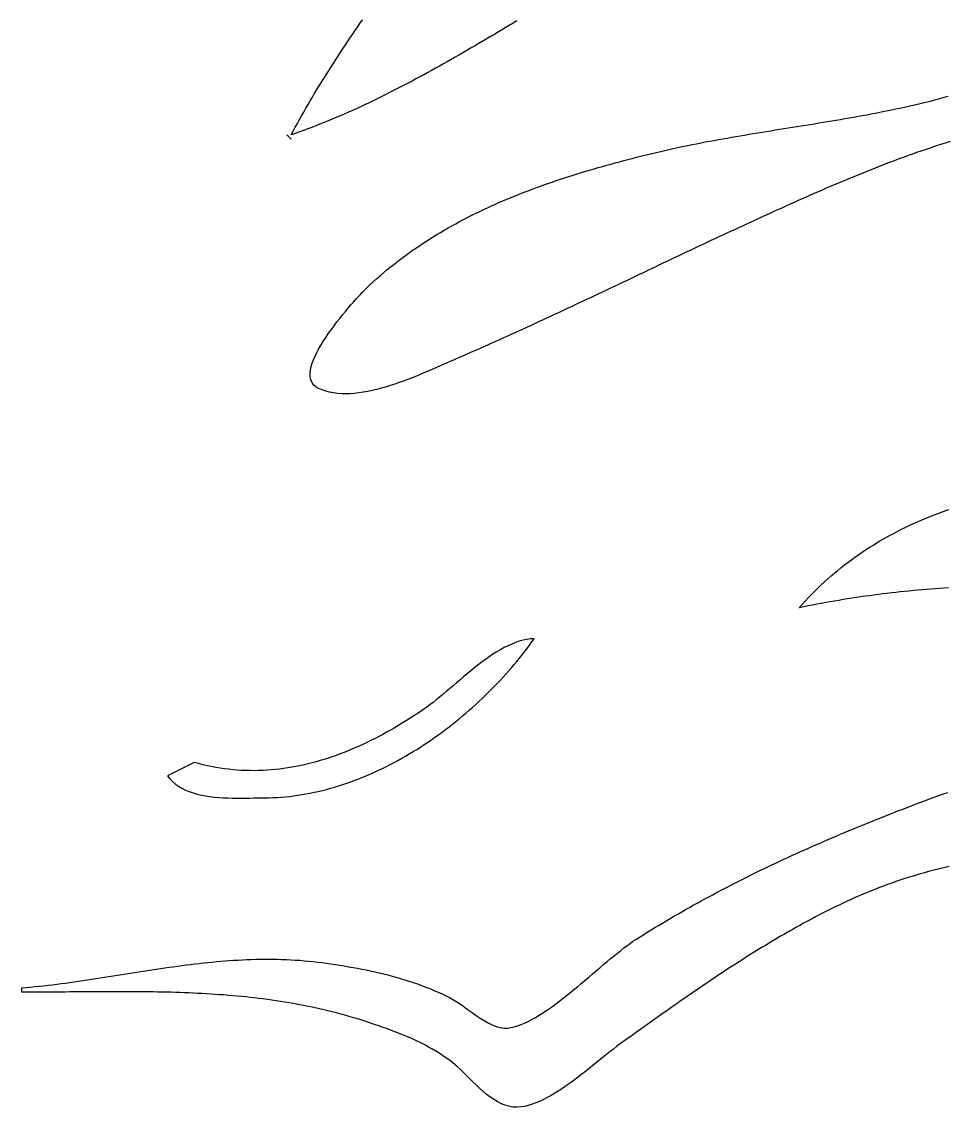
# Model space of a CAD drawing. Extents: x 0 to 3997, y 0 to 1531.
# Drawn here: x 3386 to 3595.5, y 854 to 1099.6 of the extents above; entities that cross this region are included whole.
import ezdxf

# ---------------------------------------------------------------- set-up
doc = ezdxf.new("R2010")
doc.units = 0
doc.layers.add('C159', color=159, linetype='CONTINUOUS')
doc.layers.add('C7', color=7, linetype='CONTINUOUS')

msp = doc.modelspace()

# ---------------------------------------------------------------- linework, layer by layer
at = {"layer": 'C159'}
for points in [[(3498.0725, 1099.7529), (3497.2021, 1099.2345), (3496.3313, 1098.7163), (3495.4601, 1098.1984), (3494.5884, 1097.6808), (3493.7162, 1097.1637), (3492.8435, 1096.6473), (3491.9703, 1096.1316), (3491.0965, 1095.6167), (3490.222, 1095.1029), (3489.347, 1094.5901), (3488.4712, 1094.0786), (3487.5948, 1093.5685), (3486.7177, 1093.0598), (3485.8398, 1092.5527), (3484.9612, 1092.0473), (3484.0818, 1091.5438), (3483.2015, 1091.0423), (3482.3204, 1090.5429), (3481.4384, 1090.0456), (3480.5555, 1089.5507), (3479.6717, 1089.0583), (3478.7869, 1088.5684), (3477.9011, 1088.0813), (3477.0144, 1087.5969), (3476.1265, 1087.1155), (3475.2376, 1086.6372), (3474.3476, 1086.1621), (3473.4565, 1085.6903), (3472.5642, 1085.2219), (3471.6707, 1084.7571), (3470.776, 1084.296), (3469.8801, 1083.8386), (3468.9829, 1083.3852), (3468.0845, 1082.9359), (3467.1847, 1082.4907), (3466.2835, 1082.0498), (3465.381, 1081.6134), (3464.4771, 1081.1814), (3463.5718, 1080.7542), (3462.665, 1080.3317), (3461.7567, 1079.9141), (3460.8469, 1079.5016), (3459.9356, 1079.0942), (3459.0227, 1078.692), (3458.1082, 1078.2953), (3457.1921, 1077.9041), (3456.2743, 1077.5185), (3455.3549, 1077.1387), (3454.4337, 1076.7648), (3453.5109, 1076.3969), (3452.5862, 1076.0351), (3451.6598, 1075.6795), (3450.7316, 1075.3304), (3449.8015, 1074.9877), (3448.8696, 1074.6517), (3447.9357, 1074.3224), (3447, 1074), (3447.461, 1074.8611), (3447.9265, 1075.7206), (3448.3963, 1076.5786), (3448.8704, 1077.4349), (3449.3488, 1078.2896), (3449.8313, 1079.1427), (3450.3181, 1079.9943), (3450.809, 1080.8443), (3451.304, 1081.6927), (3451.803, 1082.5395), (3452.306, 1083.3848), (3452.813, 1084.2286), (3453.3239, 1085.0708), (3453.8387, 1085.9115), (3454.3572, 1086.7507), (3454.8796, 1087.5883), (3455.4057, 1088.4245), (3455.9356, 1089.2591), (3456.469, 1090.0923), (3457.0061, 1090.9239), (3457.5468, 1091.7541), (3458.0909, 1092.5829), (3458.6386, 1093.4101), (3459.1897, 1094.2359), (3459.7442, 1095.0603), (3460.302, 1095.8832), (3460.8632, 1096.7047), (3461.4276, 1097.5247), (3461.9952, 1098.3433), (3462.566, 1099.1606), (3463.14, 1099.9764)], [(3464.1696, 1039.4235), (3464.9, 1040.1137), (3465.6372, 1040.7938), (3466.3811, 1041.4639), (3467.1316, 1042.124), (3467.8886, 1042.7744), (3468.6519, 1043.4151), (3469.4215, 1044.0461), (3470.1973, 1044.6677), (3470.9792, 1045.2799), (3471.767, 1045.8828), (3472.5607, 1046.4766), (3473.3602, 1047.0613), (3474.1653, 1047.6371), (3474.976, 1048.204), (3475.7922, 1048.7621), (3476.6137, 1049.3117), (3477.4404, 1049.8527), (3478.2723, 1050.3853), (3479.1093, 1050.9096), (3479.9511, 1051.4258), (3480.7979, 1051.9338), (3481.6493, 1052.4338), (3482.5054, 1052.926), (3483.3661, 1053.4103), (3484.2312, 1053.8871), (3485.1006, 1054.3562), (3485.9742, 1054.8179), (3486.8519, 1055.2723), (3487.7337, 1055.7195), (3488.6194, 1056.1595), (3489.5089, 1056.5925), (3490.4021, 1057.0186), (3491.299, 1057.4378), (3492.1993, 1057.8504), (3493.103, 1058.2564), (3494.0101, 1058.6559), (3494.9204, 1059.0491), (3495.8337, 1059.4359), (3496.7501, 1059.8166), (3497.6693, 1060.1913), (3498.5913, 1060.56), (3499.5161, 1060.9229), (3500.4434, 1061.28), (3501.3732, 1061.6315), (3502.3054, 1061.9775), (3503.2398, 1062.3181), (3504.1764, 1062.6533), (3505.1152, 1062.9834), (3506.0558, 1063.3084), (3506.9984, 1063.6284), (3507.9427, 1063.9436), (3508.8887, 1064.2539), (3509.8362, 1064.5597), (3510.7852, 1064.8608), (3511.7356, 1065.1575), (3512.6872, 1065.4499), (3513.64, 1065.7381), (3514.5938, 1066.0221), (3515.5485, 1066.3021), (3516.5041, 1066.5782), (3517.4605, 1066.8505), (3518.4175, 1067.1191), (3519.375, 1067.3841), (3520.3329, 1067.6457), (3521.2912, 1067.9039), (3522.2498, 1068.1588), (3523.2084, 1068.4105), (3524.1671, 1068.6592), (3525.1257, 1068.905), (3526.0841, 1069.1479), (3527.0422, 1069.3881), (3528, 1069.6257), (3528.9748, 1069.8636), (3529.9505, 1070.0965), (3530.927, 1070.3246), (3531.9045, 1070.5481), (3532.8827, 1070.767), (3533.8617, 1070.9817), (3534.8415, 1071.1921), (3535.822, 1071.3985), (3536.8032, 1071.6011), (3537.7851, 1071.8), (3538.7676, 1071.9953), (3539.7507, 1072.1873), (3540.7344, 1072.376), (3541.7186, 1072.5617), (3542.7033, 1072.7444), (3543.6886, 1072.9244), (3544.6743, 1073.1019), (3545.6604, 1073.2769), (3546.6469, 1073.4497), (3547.6338, 1073.6203), (3548.621, 1073.789), (3549.6086, 1073.9559), (3550.5964, 1074.1212), (3551.5845, 1074.2851), (3552.5728, 1074.4476), (3553.5613, 1074.609), (3554.5499, 1074.7694), (3555.5387, 1074.929), (3556.5276, 1075.0879), (3557.5166, 1075.2463), (3558.5056, 1075.4044), (3559.4946, 1075.5623), (3560.4836, 1075.7201), (3561.4726, 1075.8781), (3562.4615, 1076.0364), (3563.4503, 1076.1951), (3564.4389, 1076.3544), (3565.4274, 1076.5146), (3566.4157, 1076.6756), (3567.4038, 1076.8377), (3568.3916, 1077.0011), (3569.3791, 1077.1659), (3570.3663, 1077.3323), (3571.3532, 1077.5004), (3572.3398, 1077.6704), (3573.3259, 1077.8424), (3574.3116, 1078.0167), (3575.2968, 1078.1933), (3576.2815, 1078.3724), (3577.2657, 1078.5542), (3578.2494, 1078.7389), (3579.2325, 1078.9266), (3580.215, 1079.1175), (3581.1968, 1079.3116), (3582.178, 1079.5093), (3583.1585, 1079.7106), (3584.1383, 1079.9157), (3585.1173, 1080.1248), (3586.0955, 1080.338), (3587.0729, 1080.5555), (3588.0495, 1080.7775), (3589.0252, 1081.004), (3590, 1081.2354)], [(3590, 1081.2353), (3590.9604, 1081.4709), (3591.9182, 1081.716), (3592.8735, 1081.97), (3593.8267, 1082.232), (3594.7777, 1082.5016), (3595.7267, 1082.778)], [(3596.1762, 1072.4794), (3595.2201, 1072.1805), (3594.2652, 1071.8768), (3593.3114, 1071.5684), (3592.359, 1071.2556), (3591.4077, 1070.9383), (3590.4577, 1070.6167), (3589.5091, 1070.2909), (3588.5617, 1069.961), (3587.6157, 1069.6272), (3586.671, 1069.2895), (3585.7278, 1068.948), (3584.7859, 1068.6029), (3583.8455, 1068.2543), (3582.9065, 1067.9023), (3581.969, 1067.5469), (3581.033, 1067.1884), (3580.0985, 1066.8267), (3579.1655, 1066.4621), (3578.2341, 1066.0947), (3577.3043, 1065.7244), (3576.376, 1065.3516), (3575.4494, 1064.9762), (3574.5245, 1064.5984), (3573.6012, 1064.2183), (3572.6796, 1063.8359), (3571.7597, 1063.4515), (3570.8416, 1063.0652), (3569.9252, 1062.6769), (3569.0106, 1062.2869), (3568.0978, 1061.8953), (3567.1868, 1061.5021), (3566.2777, 1061.1075), (3565.3704, 1060.7116), (3564.465, 1060.3145), (3563.5615, 1059.9163), (3562.66, 1059.5171), (3561.7604, 1059.1171), (3560.8627, 1058.7163), (3559.9671, 1058.3149), (3559.0735, 1057.9129), (3558.1819, 1057.5105), (3557.2924, 1057.1078), (3556.405, 1056.7049), (3555.5197, 1056.3019), (3554.6365, 1055.8989), (3553.7555, 1055.4961), (3552.8766, 1055.0935), (3552, 1054.6913)], [(3552, 1054.6912), (3551.0893, 1054.2725), (3550.1792, 1053.8532), (3549.2695, 1053.4332), (3548.3603, 1053.0125), (3547.4516, 1052.5912), (3546.5432, 1052.1692), (3545.6353, 1051.7467), (3544.7278, 1051.3236), (3543.8206, 1050.9), (3542.9138, 1050.4759), (3542.0073, 1050.0513), (3541.1012, 1049.6262), (3540.1953, 1049.2007), (3539.2898, 1048.7749), (3538.3845, 1048.3486), (3537.4794, 1047.922), (3536.5746, 1047.4952), (3535.6701, 1047.068), (3534.7657, 1046.6405), (3533.8615, 1046.2128), (3532.9575, 1045.7849), (3532.0536, 1045.3569), (3531.1499, 1044.9286), (3530.2463, 1044.5003), (3529.3428, 1044.0718), (3528.4394, 1043.6433), (3527.536, 1043.2147), (3526.6327, 1042.7861), (3525.7294, 1042.3576), (3524.8262, 1041.929), (3523.9229, 1041.5005), (3523.0196, 1041.0721), (3522.1163, 1040.6438), (3521.213, 1040.2157), (3520.3095, 1039.7877), (3519.406, 1039.3599), (3518.5024, 1038.9324), (3517.5987, 1038.5051), (3516.6948, 1038.078), (3515.7907, 1037.6513), (3514.8865, 1037.2249), (3513.9822, 1036.7989), (3513.0776, 1036.3732), (3512.1727, 1035.948), (3511.2677, 1035.5232), (3510.3624, 1035.0989), (3509.4568, 1034.675), (3508.5509, 1034.2517), (3507.6448, 1033.8289), (3506.7383, 1033.4067), (3505.8314, 1032.9851), (3504.9242, 1032.5642), (3504.0166, 1032.1438), (3503.1087, 1031.7242), (3502.2003, 1031.3053), (3501.2915, 1030.8871), (3500.3823, 1030.4696), (3499.4725, 1030.053), (3498.5624, 1029.6372), (3497.6517, 1029.2222), (3496.7405, 1028.8081), (3495.8288, 1028.3949), (3494.9165, 1027.9826), (3494.0037, 1027.5712), (3493.0903, 1027.1609), (3492.1763, 1026.7515), (3491.2617, 1026.3432), (3490.3465, 1025.9359), (3489.4306, 1025.5297), (3488.5141, 1025.1246), (3487.5969, 1024.7207), (3486.6789, 1024.3179), (3485.7603, 1023.9163), (3484.8409, 1023.516), (3483.9208, 1023.1169), (3483, 1022.7191), (3482.267, 1022.4008), (3481.5006, 1022.0646), (3480.7026, 1021.7131), (3479.8753, 1021.349), (3479.0206, 1020.9747), (3478.1407, 1020.593), (3477.2376, 1020.2065), (3476.3134, 1019.8177), (3475.3702, 1019.4293), (3474.41, 1019.0439), (3473.4349, 1018.664), (3472.447, 1018.2924), (3471.4484, 1017.9316), (3470.4411, 1017.5842), (3469.4272, 1017.2529), (3468.4088, 1016.9402), (3467.388, 1016.6487), (3466.3667, 1016.3811), (3465.3472, 1016.14), (3464.3315, 1015.928), (3463.3216, 1015.7477), (3462.3196, 1015.6017), (3461.3276, 1015.4927), (3460.3477, 1015.4231), (3459.3819, 1015.3957), (3458.4323, 1015.4131), (3457.5011, 1015.4778), (3456.5901, 1015.5925), (3455.7017, 1015.7598), (3454.8377, 1015.9823), (3454.0003, 1016.2626), (3453.1916, 1016.6034)], [(3453.1914, 1016.6033), (3452.6138, 1016.9344), (3452.1474, 1017.3303), (3451.7869, 1017.7867), (3451.5268, 1018.2997), (3451.362, 1018.865), (3451.2871, 1019.4784), (3451.2968, 1020.136), (3451.3858, 1020.8334), (3451.5488, 1021.5666), (3451.7805, 1022.3315), (3452.0757, 1023.1239), (3452.4289, 1023.9396), (3452.835, 1024.7746), (3453.2885, 1025.6247), (3453.7843, 1026.4857), (3454.3169, 1027.3535), (3454.8812, 1028.224), (3455.4717, 1029.0931), (3456.0832, 1029.9566), (3456.7104, 1030.8103), (3457.348, 1031.6502), (3457.9907, 1032.472), (3458.6332, 1033.2717), (3459.2701, 1034.0451), (3459.8963, 1034.7881), (3460.5063, 1035.4966), (3461.0948, 1036.1663), (3461.6567, 1036.7933), (3462.1865, 1037.3732), (3462.679, 1037.902), (3463.1288, 1038.3756), (3463.5307, 1038.7898), (3463.8794, 1039.1405), (3464.1696, 1039.4236)], [(3595.7381, 971.5048), (3594.749, 971.4388), (3593.7598, 971.369), (3592.7704, 971.2954), (3591.7809, 971.218), (3590.7912, 971.1368), (3589.8013, 971.0517), (3588.8112, 970.9628), (3587.8209, 970.8699), (3586.8304, 970.773), (3585.8398, 970.6722), (3584.8489, 970.5675), (3583.8579, 970.4587), (3582.8666, 970.3458), (3581.8752, 970.2289), (3580.8835, 970.108), (3579.8917, 969.9829), (3578.8996, 969.8536), (3577.9073, 969.7203), (3576.9148, 969.5827), (3575.9221, 969.4409), (3574.9292, 969.2949), (3573.9361, 969.1446), (3572.9427, 968.99), (3571.9491, 968.8311), (3570.9552, 968.6679), (3569.9612, 968.5004), (3568.9669, 968.3284), (3567.9723, 968.1521), (3566.9776, 967.9713), (3565.9825, 967.786), (3564.9873, 967.5963), (3563.9917, 967.402), (3562.996, 967.2033), (3562, 967), (3562.693, 967.7803), (3563.3924, 968.5464), (3564.0982, 969.2984), (3564.8102, 970.0365), (3565.5285, 970.7608), (3566.2528, 971.4716), (3566.9832, 972.1688), (3567.7195, 972.8527), (3568.4618, 973.5234), (3569.21, 974.1811), (3569.9639, 974.8259), (3570.7235, 975.4579), (3571.4888, 976.0773), (3572.2596, 976.6843), (3573.036, 977.279), (3573.8178, 977.8615), (3574.6049, 978.432), (3575.3974, 978.9907), (3576.1951, 979.5376), (3576.998, 980.073), (3577.8059, 980.5969), (3578.6189, 981.1095), (3579.4369, 981.611), (3580.2598, 982.1016), (3581.0875, 982.5813), (3581.9199, 983.0503), (3582.757, 983.5087), (3583.5988, 983.9568), (3584.4451, 984.3945), (3585.2959, 984.8222), (3586.1511, 985.24), (3587.0107, 985.6479), (3587.8745, 986.0461), (3588.7426, 986.4349), (3589.6148, 986.8142), (3590.4911, 987.1844), (3591.3714, 987.5454), (3592.2556, 987.8976), (3593.1437, 988.2409), (3594.0356, 988.5756), (3594.9313, 988.9018), (3595.8306, 989.2197)], [(3590, 923.1859), (3590.9287, 923.5354), (3591.8588, 923.881), (3592.7902, 924.2226), (3593.7229, 924.5604), (3594.6569, 924.8944), (3595.5921, 925.2245)], [(3525, 891.9467), (3525.8583, 892.4889), (3526.7179, 893.0272), (3527.5788, 893.5615), (3528.4409, 894.0919), (3529.3043, 894.6183), (3530.1689, 895.141), (3531.0348, 895.6598), (3531.9019, 896.1749), (3532.7703, 896.6862), (3533.6399, 897.1939), (3534.5108, 897.6979), (3535.3829, 898.1983), (3536.2563, 898.6951), (3537.131, 899.1884), (3538.0069, 899.6783), (3538.884, 900.1647), (3539.7624, 900.6477), (3540.642, 901.1274), (3541.5229, 901.6038), (3542.4051, 902.0768), (3543.2885, 902.5467), (3544.1731, 903.0133), (3545.059, 903.4768), (3545.9462, 903.9372), (3546.8346, 904.3946), (3547.7243, 904.8489), (3548.6152, 905.3002), (3549.5073, 905.7486), (3550.4007, 906.194), (3551.2954, 906.6367), (3552.1913, 907.0764), (3553.0885, 907.5135), (3553.9869, 907.9477), (3554.8866, 908.3793), (3555.7875, 908.8082), (3556.6897, 909.2345), (3557.5931, 909.6583), (3558.4977, 910.0794), (3559.4037, 910.4981), (3560.3108, 910.9144), (3561.2192, 911.3282), (3562.1289, 911.7397), (3563.0398, 912.1489), (3563.952, 912.5557), (3564.8654, 912.9603), (3565.7801, 913.3627), (3566.696, 913.763), (3567.6132, 914.1611), (3568.5316, 914.5571), (3569.4512, 914.9511), (3570.3722, 915.3431), (3571.2943, 915.7332), (3572.2177, 916.1213), (3573.1424, 916.5075), (3574.0683, 916.8919), (3574.9955, 917.2746), (3575.9239, 917.6554), (3576.8536, 918.0346), (3577.7845, 918.4121), (3578.7166, 918.7879), (3579.65, 919.1622), (3580.5847, 919.5349), (3581.5206, 919.9061), (3582.4578, 920.2758), (3583.3962, 920.6442), (3584.3358, 921.0111), (3585.2767, 921.3767), (3586.2189, 921.741), (3587.1623, 922.104), (3588.1069, 922.4658), (3589.0528, 922.8265), (3590, 923.186)], [(3595.9281, 908.462), (3594.9935, 908.2453), (3594.0597, 908.0208), (3593.1265, 907.7885), (3592.1942, 907.5483), (3591.2626, 907.3001), (3590.3318, 907.0441), (3589.4018, 906.7799), (3588.4727, 906.5078), (3587.5444, 906.2275), (3586.6169, 905.939), (3585.6903, 905.6424), (3584.7647, 905.3375), (3583.8399, 905.0243), (3582.9161, 904.7027), (3581.9933, 904.3728), (3581.0714, 904.0344), (3580.1505, 903.6875), (3579.2306, 903.3321), (3578.3117, 902.9681), (3577.3939, 902.5955), (3576.4771, 902.2142), (3575.5615, 901.8241), (3574.6469, 901.4253), (3573.7334, 901.0177), (3572.8211, 900.6012), (3571.9099, 900.1758), (3571, 899.7415), (3570.0982, 899.3029), (3569.1994, 898.8593), (3568.3034, 898.4105), (3567.4103, 897.9567), (3566.5199, 897.498), (3565.6323, 897.0346), (3564.7473, 896.5664), (3563.8649, 896.0936), (3562.9852, 895.6163), (3562.1079, 895.1346), (3561.2332, 894.6486), (3560.3608, 894.1584), (3559.4908, 893.664), (3558.6232, 893.1656), (3557.7578, 892.6633), (3556.8947, 892.1571), (3556.0338, 891.6472), (3555.1749, 891.1337), (3554.3182, 890.6166), (3553.4635, 890.096), (3552.6107, 889.5721), (3551.7599, 889.0449), (3550.911, 888.5146), (3550.0639, 887.9812), (3549.2186, 887.4448), (3548.375, 886.9056), (3547.5331, 886.3636), (3546.6929, 885.8189), (3545.8542, 885.2716), (3545.0171, 884.7218), (3544.1814, 884.1697), (3543.3472, 883.6152), (3542.5144, 883.0586), (3541.6829, 882.4998), (3540.8527, 881.939), (3540.0237, 881.3764), (3539.196, 880.8119), (3538.3693, 880.2457), (3537.5438, 879.6778), (3536.7193, 879.1085), (3535.8958, 878.5377), (3535.0732, 877.9656), (3534.2515, 877.3922), (3533.4307, 876.8177), (3532.6107, 876.2422), (3531.7914, 875.6657), (3530.9728, 875.0884), (3530.1548, 874.5103), (3529.3375, 873.9315), (3528.5207, 873.3522), (3527.7044, 872.7724), (3526.8885, 872.1923), (3526.073, 871.6119), (3525.2579, 871.0313), (3524.4431, 870.4506), (3523.6285, 869.8699), (3522.8142, 869.2894), (3522, 868.7091), (3521.3299, 868.2219), (3520.6376, 867.7012), (3519.9243, 867.1506), (3519.1913, 866.5737), (3518.4399, 865.9739), (3517.6713, 865.3548), (3516.8868, 864.7201), (3516.0877, 864.0731), (3515.2753, 863.4176), (3514.4508, 862.7569), (3513.6155, 862.0947), (3512.7707, 861.4346), (3511.9176, 860.78), (3511.0577, 860.1345), (3510.192, 859.5017), (3509.3219, 858.8851), (3508.4486, 858.2883), (3507.5735, 857.7147), (3506.6978, 857.1681), (3505.8227, 856.6518), (3504.9497, 856.1695), (3504.0798, 855.7248), (3503.2145, 855.321), (3502.3549, 854.9619), (3501.5024, 854.6509), (3500.6582, 854.3917), (3499.8237, 854.1877), (3499, 854.0425)], [(3496, 871.9135), (3496.7267, 872.0284), (3497.4719, 872.2016), (3498.2342, 872.43), (3499.0125, 872.7109), (3499.8055, 873.0413), (3500.612, 873.4182), (3501.4307, 873.8389), (3502.2605, 874.3002), (3503.1001, 874.7995), (3503.9483, 875.3336), (3504.8038, 875.8998), (3505.6655, 876.4951), (3506.5321, 877.1166), (3507.4024, 877.7614), (3508.2751, 878.4266), (3509.1491, 879.1092), (3510.023, 879.8064), (3510.8958, 880.5152), (3511.7661, 881.2328), (3512.6328, 881.9562), (3513.4945, 882.6825), (3514.3501, 883.4088), (3515.1984, 884.1322), (3516.0381, 884.8498), (3516.8681, 885.5586), (3517.687, 886.2558), (3518.4936, 886.9384), (3519.2868, 887.6036), (3520.0652, 888.2484), (3520.8278, 888.8699), (3521.5732, 889.4652), (3522.3002, 890.0314), (3523.0076, 890.5655), (3523.6942, 891.0647), (3524.3587, 891.5261), (3525, 891.9468)], [(3463, 873.6558), (3462.0461, 873.9564), (3461.0905, 874.2477), (3460.1332, 874.5299), (3459.1742, 874.8032), (3458.2135, 875.0676), (3457.2513, 875.3233), (3456.2875, 875.5705), (3455.3221, 875.8092), (3454.3553, 876.0397), (3453.387, 876.262), (3452.4173, 876.4764), (3451.4461, 876.6829), (3450.4736, 876.8817), (3449.4998, 877.0729), (3448.5247, 877.2567), (3447.5483, 877.4332), (3446.5707, 877.6025), (3445.5919, 877.7649), (3444.612, 877.9203), (3443.6309, 878.0691), (3442.6488, 878.2112), (3441.6656, 878.347), (3440.6814, 878.4764), (3439.6962, 878.5996), (3438.7101, 878.7168), (3437.723, 878.8282), (3436.7351, 878.9338), (3435.7463, 879.0338), (3434.7568, 879.1283), (3433.7664, 879.2175), (3432.7753, 879.3016), (3431.7836, 879.3806), (3430.7911, 879.4547), (3429.798, 879.524), (3428.8043, 879.5888), (3427.8101, 879.649), (3426.8153, 879.7049), (3425.82, 879.7566), (3424.8243, 879.8043), (3423.8281, 879.8481), (3422.8315, 879.888), (3421.8346, 879.9244), (3420.8374, 879.9572), (3419.8398, 879.9867), (3418.8421, 880.013), (3417.8441, 880.0362), (3416.8459, 880.0565), (3415.8475, 880.074), (3414.8491, 880.0889), (3413.8506, 880.1012), (3412.852, 880.1112), (3411.8534, 880.119), (3410.8548, 880.1246), (3409.8563, 880.1284), (3408.8579, 880.1303), (3407.8597, 880.1306), (3406.8615, 880.1293), (3405.8636, 880.1266), (3404.8659, 880.1227), (3403.8685, 880.1178), (3402.8714, 880.1118), (3401.8746, 880.105), (3400.8782, 880.0976), (3399.8822, 880.0896), (3398.8866, 880.0812), (3397.8915, 880.0726), (3396.8969, 880.0638), (3395.9029, 880.0551), (3394.9094, 880.0465), (3393.9166, 880.0382), (3392.9243, 880.0304), (3391.9328, 880.0232), (3390.942, 880.0167), (3389.952, 880.011), (3388.9627, 880.0064), (3387.9742, 880.0029), (3386.9867, 880.0007), (3386, 880), (3386, 881), (3386.9978, 881.0846), (3387.994, 881.1754), (3388.9886, 881.272), (3389.9816, 881.374), (3390.9732, 881.4813), (3391.9634, 881.5936), (3392.9521, 881.7105), (3393.9396, 881.8319), (3394.9258, 881.9574), (3395.9109, 882.0867), (3396.8947, 882.2197), (3397.8775, 882.356), (3398.8593, 882.4953), (3399.8402, 882.6374), (3400.8201, 882.782), (3401.7991, 882.9289), (3402.7774, 883.0777), (3403.7549, 883.2281), (3404.7318, 883.38), (3405.708, 883.533), (3406.6837, 883.6868), (3407.6589, 883.8413), (3408.6336, 883.996), (3409.608, 884.1508), (3410.582, 884.3053), (3411.5557, 884.4593), (3412.5292, 884.6126), (3413.5025, 884.7648), (3414.4758, 884.9156), (3415.449, 885.0648), (3416.4222, 885.2122), (3417.3955, 885.3574), (3418.3689, 885.5001), (3419.3425, 885.6402), (3420.3164, 885.7773), (3421.2905, 885.9111), (3422.265, 886.0414), (3423.2399, 886.1679), (3424.2153, 886.2904), (3425.1912, 886.4085), (3426.1677, 886.5219), (3427.1448, 886.6305), (3428.1227, 886.7339), (3429.1013, 886.8319), (3430.0807, 886.9241), (3431.061, 887.0104), (3432.0422, 887.0904), (3433.0245, 887.1638), (3434.0077, 887.2305), (3434.9921, 887.2901), (3435.9776, 887.3423), (3436.9644, 887.3868), (3437.9524, 887.4235), (3438.9418, 887.452), (3439.9325, 887.472), (3440.9247, 887.4833), (3441.9184, 887.4856), (3442.9137, 887.4786), (3443.9106, 887.4621), (3444.9092, 887.4358), (3445.9095, 887.3993), (3446.9116, 887.3525), (3447.9156, 887.295), (3448.9214, 887.2267), (3449.9293, 887.1471), (3450.9391, 887.056), (3451.9511, 886.9533), (3452.9651, 886.8385), (3453.9814, 886.7114), (3455, 886.5718)], [(3455, 886.5717), (3456.005, 886.4253), (3457.0079, 886.274), (3458.0086, 886.1174), (3459.0071, 885.955), (3460.0032, 885.7864), (3460.9969, 885.6112), (3461.988, 885.4288), (3462.9766, 885.2389), (3463.9626, 885.041), (3464.9457, 884.8347), (3465.9261, 884.6195), (3466.9036, 884.395), (3467.878, 884.1608), (3468.8495, 883.9164), (3469.8177, 883.6614), (3470.7828, 883.3954), (3471.7446, 883.1178), (3472.703, 882.8283), (3473.6579, 882.5264), (3474.6093, 882.2117), (3475.5571, 881.8837), (3476.5012, 881.5421), (3477.4416, 881.1863), (3478.378, 880.8159), (3479.3106, 880.4305), (3480.2391, 880.0296), (3481.1636, 879.6128), (3482.0839, 879.1797), (3483, 878.7299), (3483.7383, 878.324), (3484.5173, 877.8364), (3485.3318, 877.2844), (3486.1768, 876.6852), (3487.0469, 876.056), (3487.9372, 875.4142), (3488.8423, 874.7769), (3489.7571, 874.1615), (3490.6765, 873.5851), (3491.5954, 873.065), (3492.5084, 872.6186), (3493.4106, 872.2629), (3494.2967, 872.0154), (3495.1615, 871.8932), (3496, 871.9136)], [(3484, 863.6712), (3483.2069, 864.3037), (3482.3961, 864.9115), (3481.5685, 865.4957), (3480.725, 866.0572), (3479.8667, 866.5968), (3478.9946, 867.1156), (3478.1095, 867.6145), (3477.2126, 868.0944), (3476.3048, 868.5562), (3475.387, 869.001), (3474.4603, 869.4296), (3473.5256, 869.843), (3472.584, 870.2422), (3471.6363, 870.628), (3470.6837, 871.0014), (3469.727, 871.3634), (3468.7673, 871.7148), (3467.8055, 872.0567), (3466.8426, 872.39), (3465.8796, 872.7157), (3464.9175, 873.0345), (3463.9573, 873.3476), (3463, 873.6559)], [(3499, 854.0424), (3498.0629, 853.9745), (3497.1426, 854.0291), (3496.2388, 854.1958), (3495.3517, 854.4642), (3494.4811, 854.8241), (3493.627, 855.265), (3492.7894, 855.7767), (3491.9681, 856.3487), (3491.1631, 856.9709), (3490.3744, 857.6327), (3489.602, 858.324), (3488.8457, 859.0343), (3488.1055, 859.7533), (3487.3814, 860.4706), (3486.6733, 861.176), (3485.9811, 861.8592), (3485.3049, 862.5096), (3484.6445, 863.1171), (3484, 863.6713)]]:
    msp.add_lwpolyline(points, dxfattribs=at)
at = {"layer": 'C7'}
for points in [[(3446, 1074), (3447, 1073), (3446, 1074)], [(3425, 932), (3419, 929), (3419.5403, 928.3059), (3420.1428, 927.6771), (3420.8032, 927.1104), (3421.517, 926.6025), (3422.2798, 926.1505), (3423.0872, 925.7511), (3423.9346, 925.4012), (3424.8178, 925.0977), (3425.7322, 924.8375), (3426.6734, 924.6174), (3427.637, 924.4343), (3428.6186, 924.285), (3429.6138, 924.1665), (3430.6181, 924.0755), (3431.627, 924.009), (3432.6362, 923.9639), (3433.6413, 923.9369), (3434.6377, 923.925), (3435.6211, 923.925), (3436.5871, 923.9338), (3437.5312, 923.9482), (3438.4489, 923.9652), (3439.3359, 923.9816), (3440.1877, 923.9942), (3441, 924), (3441.9351, 924.0103), (3442.8704, 924.0382), (3443.8059, 924.0834), (3444.7412, 924.1458), (3445.6763, 924.2251), (3446.6111, 924.3211), (3447.5453, 924.4336), (3448.4788, 924.5624), (3449.4115, 924.7073), (3450.3432, 924.868), (3451.2738, 925.0444), (3452.203, 925.2362), (3453.1308, 925.4433), (3454.057, 925.6653), (3454.9815, 925.9023), (3455.904, 926.1538), (3456.8245, 926.4196), (3457.7428, 926.6997), (3458.6587, 926.9938), (3459.5721, 927.3016), (3460.4828, 927.6229), (3461.3907, 927.9576), (3462.2957, 928.3055), (3463.1975, 928.6662), (3464.096, 929.0396), (3464.9911, 929.4256), (3465.8826, 929.8238), (3466.7704, 930.2341), (3467.6543, 930.6563), (3468.5341, 931.0901), (3469.4098, 931.5354), (3470.2811, 931.9919), (3471.1479, 932.4594), (3472.01, 932.9377), (3472.8674, 933.4266), (3473.7198, 933.9259), (3474.5671, 934.4354), (3475.4091, 934.9549), (3476.2457, 935.4841), (3477.0767, 936.0229), (3477.9021, 936.571), (3478.7215, 937.1282), (3479.5349, 937.6944), (3480.3422, 938.2692), (3481.1431, 938.8526), (3481.9376, 939.4442), (3482.7254, 940.0439), (3483.5064, 940.6515), (3484.2804, 941.2667), (3485.0474, 941.8893), (3485.8072, 942.5192), (3486.5595, 943.1561), (3487.3043, 943.7998), (3488.0414, 944.4501), (3488.7706, 945.1068), (3489.4919, 945.7697), (3490.2049, 946.4386), (3490.9097, 947.1131), (3491.606, 947.7933), (3492.2936, 948.4788), (3492.9725, 949.1694), (3493.6425, 949.8649), (3494.3034, 950.5651), (3494.9551, 951.2698), (3495.5974, 951.9788), (3496.2302, 952.6918), (3496.8532, 953.4088), (3497.4665, 954.1293), (3498.0697, 954.8533), (3498.6628, 955.5806), (3499.2457, 956.3108), (3499.818, 957.0439), (3500.3798, 957.7795), (3500.9308, 958.5176), (3501.4709, 959.2578), (3502, 960), (3501.1605, 959.947), (3500.3175, 959.8302), (3499.4715, 959.653), (3498.623, 959.4187), (3497.7727, 959.1309), (3496.9213, 958.7928), (3496.0692, 958.408), (3495.2171, 957.9799), (3494.3656, 957.5118), (3493.5153, 957.0072), (3492.6668, 956.4695), (3491.8207, 955.9021), (3490.9776, 955.3084), (3490.1381, 954.6919), (3489.3028, 954.056), (3488.4723, 953.4041), (3487.6472, 952.7396), (3486.8281, 952.0659), (3486.0156, 951.3865), (3485.2103, 950.7047), (3484.4129, 950.024), (3483.6238, 949.3478), (3482.8438, 948.6796), (3482.0733, 948.0226), (3481.3131, 947.3804), (3480.5637, 946.7564), (3479.8257, 946.154), (3479.0997, 945.5766), (3478.3864, 945.0276), (3477.6863, 944.5104), (3477, 944.0286)], [(3477, 944.0285), (3476.173, 943.4695), (3475.3428, 942.9182), (3474.5094, 942.3749), (3473.6728, 941.8399), (3472.833, 941.3134), (3471.99, 940.7956), (3471.1439, 940.2869), (3470.2946, 939.7874), (3469.4421, 939.2974), (3468.5865, 938.8172), (3467.7278, 938.3471), (3466.8659, 937.8873), (3466.001, 937.438), (3465.1329, 936.9995), (3464.2617, 936.572), (3463.3875, 936.1559), (3462.5101, 935.7514), (3461.6297, 935.3587), (3460.7463, 934.9781), (3459.8598, 934.6098), (3458.9702, 934.2541), (3458.0777, 933.9113), (3457.1821, 933.5816), (3456.2834, 933.2652), (3455.3818, 932.9625), (3454.4772, 932.6736), (3453.5696, 932.3989), (3452.659, 932.1386), (3451.7455, 931.8929), (3450.829, 931.6621), (3449.9096, 931.4465), (3448.9872, 931.2463), (3448.0619, 931.0618), (3447.1337, 930.8932), (3446.2025, 930.7407), (3445.2685, 930.6048), (3444.3316, 930.4855), (3443.3917, 930.3831), (3442.4491, 930.298), (3441.5035, 930.2303), (3440.5551, 930.1804), (3439.6038, 930.1484), (3438.6498, 930.1347), (3437.6928, 930.1394), (3436.7331, 930.1629), (3435.7706, 930.2054), (3434.8052, 930.2671), (3433.8371, 930.3484), (3432.8662, 930.4494), (3431.8925, 930.5705), (3430.9161, 930.7118), (3429.9369, 930.8736), (3428.9549, 931.0563), (3427.9703, 931.26), (3426.9829, 931.485), (3425.9928, 931.7316), (3425, 932)]]:
    msp.add_lwpolyline(points, dxfattribs=at)

doc.saveas('drawing.dxf')
